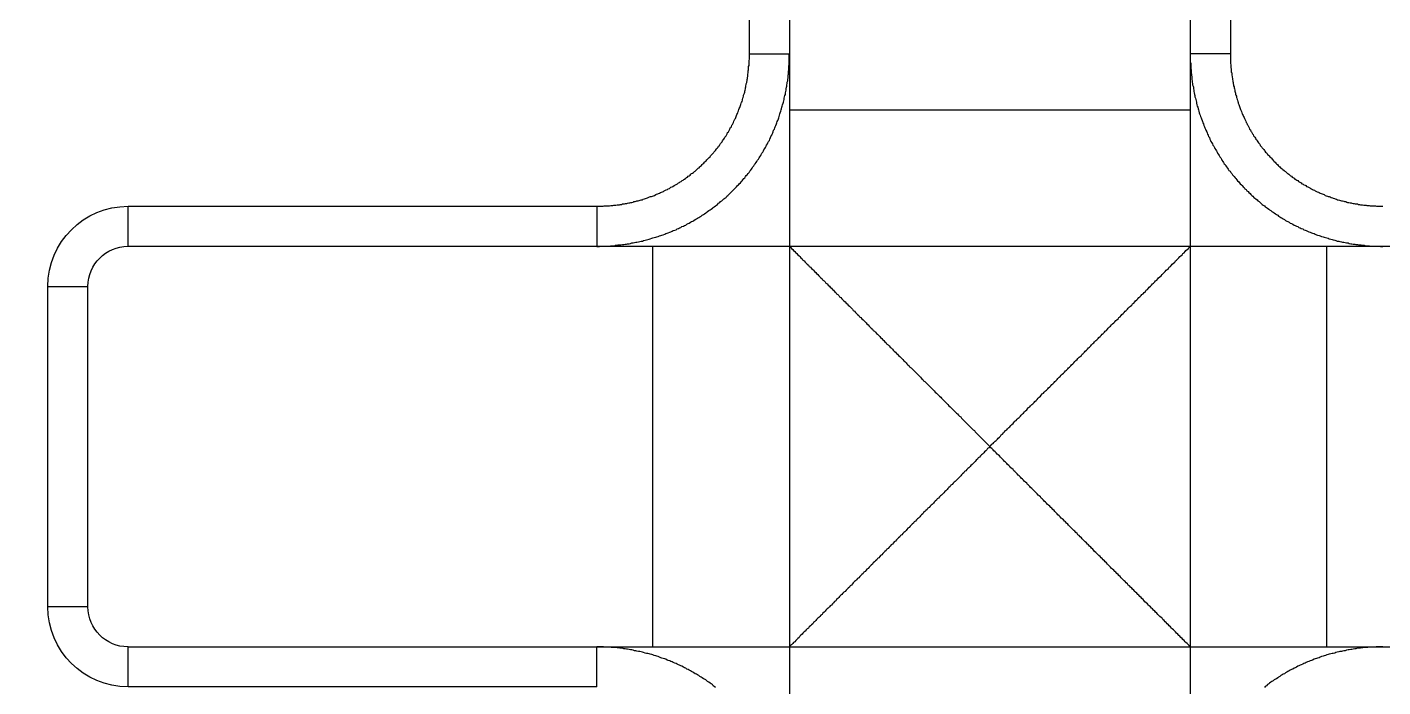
# Model space of a CAD drawing. Header units: millimetres. Extents: x 2213 to 82676, y 1050 to 28650.
# Drawn here: x 20311.667 to 20315.14, y 10448.72 to 10450.411 of the extents above; entities that cross this region are included whole.
import ezdxf

# ---------------------------------------------------------------- set-up
doc = ezdxf.new("R2010")
doc.units = ezdxf.units.MM
doc.header["$LTSCALE"] = 200
doc.linetypes.add('DASHED', pattern=[0.75, 0.5, -0.25])
doc.layers.add('A-FIX', color=5, linetype='Continuous')

# ---------------------------------------------------------------- blocks, each defined once
blk = doc.blocks.new('A$C657279D5')
at = {"linetype": 'DASHED'}
for p, q in [((-115.615975, 864.180531), (-115.615975, 862.980209)), ((-115.51332, 864.180531), (-115.51332, 859.766372)), ((-114.486771, 864.180531), (-114.486771, 859.766372)), ((-114.384116, 862.980209), (-114.384116, 864.180531)), ((-115.615975, 862.980209), (-115.51332, 862.980209)), ((-114.384116, 862.980209), (-114.486771, 862.980209)), ((-114.486771, 862.83658), (-115.51332, 862.83658)), ((-113.993288, 862.589381), (-113.993288, 862.486726)), ((-112.792966, 862.589381), (-113.993288, 862.589381)), ((-112.792966, 862.486726), (-112.792966, 862.589381)), ((-112.792966, 862.486726), (-117.207125, 862.486726)), ((-115.863174, 861.460177), (-115.863174, 862.486726)), ((-114.136917, 861.460177), (-114.136917, 862.486726)), ((-112.690311, 861.562832), (-112.690311, 862.384071)), ((-112.587656, 862.384071), (-112.690311, 862.384071)), ((-112.587656, 861.562832), (-112.587656, 862.384071)), ((-112.690311, 861.562832), (-112.587656, 861.562832)), ((-112.792966, 861.460177), (-117.207125, 861.460177)), ((-113.993288, 861.357522), (-113.993288, 861.460177)), ((-112.792966, 861.357522), (-112.792966, 861.460177)), ((-113.993288, 861.357522), (-112.792966, 861.357522))]:
    blk.add_line(p, q, dxfattribs=at)
for points in [[(-115.513307, 862.980292), (-115.513307, 862.976292), (-115.513307, 862.973292), (-115.513307, 862.970292), (-115.513307, 862.966292), (-115.513307, 862.963292), (-115.513307, 862.959292), (-115.514307, 862.956292), (-115.514307, 862.952292), (-115.514307, 862.949292), (-115.514307, 862.945292), (-115.514307, 862.942292), (-115.515307, 862.938292), (-115.515307, 862.935292), (-115.515307, 862.931292), (-115.516307, 862.928292), (-115.516307, 862.925292), (-115.517307, 862.921292), (-115.517307, 862.918292), (-115.517307, 862.914292), (-115.518307, 862.911292), (-115.518307, 862.907292), (-115.519307, 862.904292), (-115.519307, 862.900292), (-115.520307, 862.897292), (-115.521307, 862.894292), (-115.521307, 862.890292), (-115.522307, 862.887292), (-115.522307, 862.883292), (-115.523307, 862.880292), (-115.524307, 862.876292), (-115.525307, 862.873292), (-115.525307, 862.870292), (-115.526307, 862.866292), (-115.527307, 862.863292), (-115.528307, 862.859292), (-115.529307, 862.856292), (-115.529307, 862.853292), (-115.530307, 862.849292), (-115.531307, 862.846292), (-115.532307, 862.843292), (-115.533307, 862.839292), (-115.534307, 862.836292), (-115.535307, 862.833292), (-115.536307, 862.829292), (-115.537307, 862.826292), (-115.538307, 862.823292), (-115.539307, 862.819292), (-115.541307, 862.816292), (-115.542307, 862.813292), (-115.543307, 862.809292), (-115.544307, 862.806292), (-115.545307, 862.803292), (-115.547307, 862.800292), (-115.548307, 862.796292), (-115.549307, 862.793292), (-115.550307, 862.790292), (-115.552307, 862.787292), (-115.553307, 862.784292), (-115.555307, 862.780292), (-115.556307, 862.777292), (-115.557307, 862.774292), (-115.559307, 862.771292), (-115.560307, 862.768292), (-115.562307, 862.765292), (-115.563307, 862.761292), (-115.565307, 862.758292), (-115.566307, 862.755292), (-115.568307, 862.752292), (-115.570307, 862.749292), (-115.571307, 862.746292), (-115.573307, 862.743292), (-115.575307, 862.740292), (-115.576307, 862.737292), (-115.578307, 862.734292), (-115.580307, 862.731292), (-115.582307, 862.728292), (-115.583307, 862.725292), (-115.585307, 862.722292), (-115.587307, 862.719292), (-115.589307, 862.716292), (-115.591307, 862.713292), (-115.593307, 862.710292), (-115.594307, 862.707292), (-115.596307, 862.704292), (-115.598307, 862.701292), (-115.600307, 862.698292), (-115.602307, 862.696292), (-115.604307, 862.693292), (-115.606307, 862.690292), (-115.608307, 862.687292), (-115.610307, 862.684292), (-115.612307, 862.681292), (-115.615307, 862.679292), (-115.617307, 862.676292), (-115.619307, 862.673292), (-115.621307, 862.670292), (-115.623307, 862.668292), (-115.625307, 862.665292), (-115.628307, 862.662292), (-115.630307, 862.660292), (-115.632307, 862.657292), (-115.634307, 862.654292), (-115.637307, 862.652292), (-115.639307, 862.649292), (-115.641307, 862.647292), (-115.644307, 862.644292), (-115.646307, 862.642292), (-115.648307, 862.639292), (-115.651307, 862.637292), (-115.653307, 862.634292), (-115.656307, 862.632292), (-115.658307, 862.629292), (-115.661307, 862.627292), (-115.663307, 862.624292), (-115.666307, 862.622292), (-115.668307, 862.619292), (-115.671307, 862.617292), (-115.673307, 862.615292), (-115.676307, 862.612292), (-115.678307, 862.610292), (-115.681307, 862.608292), (-115.684307, 862.606292), (-115.686307, 862.603292), (-115.689307, 862.601292), (-115.692307, 862.599292), (-115.694307, 862.597292), (-115.697307, 862.594292), (-115.700307, 862.592292), (-115.703307, 862.590292), (-115.705307, 862.588292), (-115.708307, 862.586292), (-115.711307, 862.584292), (-115.714307, 862.582292), (-115.716307, 862.580292), (-115.719307, 862.578292), (-115.722307, 862.576292), (-115.725307, 862.574292), (-115.728307, 862.572292), (-115.731307, 862.570292), (-115.734307, 862.568292), (-115.737307, 862.566292), (-115.739307, 862.564292), (-115.742307, 862.562292), (-115.745307, 862.560292), (-115.748307, 862.559292), (-115.751307, 862.557292), (-115.754307, 862.555292), (-115.757307, 862.553292), (-115.760307, 862.551292), (-115.763307, 862.550292), (-115.766307, 862.548292), (-115.769307, 862.546292), (-115.772307, 862.545292), (-115.776307, 862.543292), (-115.779307, 862.541292), (-115.782307, 862.540292), (-115.785307, 862.538292), (-115.788307, 862.537292), (-115.791307, 862.535292), (-115.794307, 862.534292), (-115.797307, 862.532292), (-115.801307, 862.531292), (-115.804307, 862.529292), (-115.807307, 862.528292), (-115.810307, 862.527292), (-115.813307, 862.525292), (-115.817307, 862.524292), (-115.820307, 862.523292), (-115.823307, 862.521292), (-115.826307, 862.520292), (-115.830307, 862.519292), (-115.833307, 862.518292), (-115.836307, 862.516292), (-115.839307, 862.515292), (-115.843307, 862.514292), (-115.846307, 862.513292), (-115.849307, 862.512292), (-115.853307, 862.511292), (-115.856307, 862.510292), (-115.859307, 862.509292), (-115.863307, 862.508292), (-115.866307, 862.507292), (-115.869307, 862.506292), (-115.873307, 862.505292), (-115.876307, 862.504292), (-115.879307, 862.503292), (-115.883307, 862.502292), (-115.886307, 862.501292), (-115.889307, 862.500292), (-115.893307, 862.500292), (-115.896307, 862.499292), (-115.900307, 862.498292), (-115.903307, 862.497292), (-115.906307, 862.497292), (-115.910307, 862.496292), (-115.913307, 862.495292), (-115.917307, 862.495292), (-115.920307, 862.494292), (-115.924307, 862.493292), (-115.927307, 862.493292), (-115.930307, 862.492292), (-115.934307, 862.492292), (-115.937307, 862.491292), (-115.941307, 862.491292), (-115.944307, 862.490292), (-115.948307, 862.490292), (-115.951307, 862.490292), (-115.955307, 862.489292), (-115.958307, 862.489292), (-115.962307, 862.488292), (-115.965307, 862.488292), (-115.968307, 862.488292), (-115.972307, 862.488292), (-115.975307, 862.487292), (-115.979307, 862.487292), (-115.982307, 862.487292), (-115.986307, 862.487292), (-115.989307, 862.487292), (-115.993307, 862.487292), (-115.996307, 862.487292), (-116.000307, 862.486292), (-116.003307, 862.486292), (-116.006307, 862.486292)], [(-115.616307, 862.980292), (-115.616307, 862.977292), (-115.616307, 862.974292), (-115.616307, 862.972292), (-115.616307, 862.969292), (-115.616307, 862.966292), (-115.616307, 862.963292), (-115.616307, 862.961292), (-115.616307, 862.958292), (-115.616307, 862.955292), (-115.617307, 862.952292), (-115.617307, 862.950292), (-115.617307, 862.947292), (-115.617307, 862.944292), (-115.618307, 862.942292), (-115.618307, 862.939292), (-115.618307, 862.936292), (-115.618307, 862.933292), (-115.619307, 862.931292), (-115.619307, 862.928292), (-115.619307, 862.925292), (-115.620307, 862.922292), (-115.620307, 862.920292), (-115.621307, 862.917292), (-115.621307, 862.914292), (-115.622307, 862.911292), (-115.622307, 862.909292), (-115.623307, 862.906292), (-115.623307, 862.903292), (-115.624307, 862.901292), (-115.624307, 862.898292), (-115.625307, 862.895292), (-115.625307, 862.893292), (-115.626307, 862.890292), (-115.627307, 862.887292), (-115.627307, 862.884292), (-115.628307, 862.882292), (-115.629307, 862.879292), (-115.629307, 862.876292), (-115.630307, 862.874292), (-115.631307, 862.871292), (-115.631307, 862.868292), (-115.632307, 862.866292), (-115.633307, 862.863292), (-115.634307, 862.861292), (-115.635307, 862.858292), (-115.636307, 862.855292), (-115.636307, 862.853292), (-115.637307, 862.850292), (-115.638307, 862.847292), (-115.639307, 862.845292), (-115.640307, 862.842292), (-115.641307, 862.840292), (-115.642307, 862.837292), (-115.643307, 862.834292), (-115.644307, 862.832292), (-115.645307, 862.829292), (-115.646307, 862.827292), (-115.647307, 862.824292), (-115.648307, 862.822292), (-115.649307, 862.819292), (-115.651307, 862.817292), (-115.652307, 862.814292), (-115.653307, 862.812292), (-115.654307, 862.809292), (-115.655307, 862.807292), (-115.656307, 862.804292), (-115.658307, 862.802292), (-115.659307, 862.799292), (-115.660307, 862.797292), (-115.662307, 862.794292), (-115.663307, 862.792292), (-115.664307, 862.790292), (-115.665307, 862.787292), (-115.667307, 862.785292), (-115.668307, 862.782292), (-115.670307, 862.780292), (-115.671307, 862.778292), (-115.672307, 862.775292), (-115.674307, 862.773292), (-115.675307, 862.770292), (-115.677307, 862.768292), (-115.678307, 862.766292), (-115.680307, 862.764292), (-115.681307, 862.761292), (-115.683307, 862.759292), (-115.684307, 862.757292), (-115.686307, 862.754292), (-115.688307, 862.752292), (-115.689307, 862.750292), (-115.691307, 862.748292), (-115.692307, 862.745292), (-115.694307, 862.743292), (-115.696307, 862.741292), (-115.697307, 862.739292), (-115.699307, 862.737292), (-115.701307, 862.735292), (-115.703307, 862.732292), (-115.704307, 862.730292), (-115.706307, 862.728292), (-115.708307, 862.726292), (-115.710307, 862.724292), (-115.711307, 862.722292), (-115.713307, 862.720292), (-115.715307, 862.718292), (-115.717307, 862.716292), (-115.719307, 862.714292), (-115.721307, 862.712292), (-115.723307, 862.710292), (-115.724307, 862.708292), (-115.726307, 862.706292), (-115.728307, 862.704292), (-115.730307, 862.702292), (-115.732307, 862.700292), (-115.734307, 862.698292), (-115.736307, 862.696292), (-115.738307, 862.694292), (-115.740307, 862.692292), (-115.742307, 862.690292), (-115.744307, 862.688292), (-115.746307, 862.687292), (-115.748307, 862.685292), (-115.750307, 862.683292), (-115.753307, 862.681292), (-115.755307, 862.679292), (-115.757307, 862.678292), (-115.759307, 862.676292), (-115.761307, 862.674292), (-115.763307, 862.673292), (-115.765307, 862.671292), (-115.768307, 862.669292), (-115.770307, 862.667292), (-115.772307, 862.666292), (-115.774307, 862.664292), (-115.776307, 862.663292), (-115.779307, 862.661292), (-115.781307, 862.659292), (-115.783307, 862.658292), (-115.786307, 862.656292), (-115.788307, 862.655292), (-115.790307, 862.653292), (-115.792307, 862.652292), (-115.795307, 862.650292), (-115.797307, 862.649292), (-115.799307, 862.647292), (-115.802307, 862.646292), (-115.804307, 862.644292), (-115.807307, 862.643292), (-115.809307, 862.642292), (-115.811307, 862.640292), (-115.814307, 862.639292), (-115.816307, 862.638292), (-115.819307, 862.636292), (-115.821307, 862.635292), (-115.823307, 862.634292), (-115.826307, 862.632292), (-115.828307, 862.631292), (-115.831307, 862.630292), (-115.833307, 862.629292), (-115.836307, 862.627292), (-115.838307, 862.626292), (-115.841307, 862.625292), (-115.843307, 862.624292), (-115.846307, 862.623292), (-115.848307, 862.622292), (-115.851307, 862.621292), (-115.853307, 862.620292), (-115.856307, 862.619292), (-115.858307, 862.617292), (-115.861307, 862.616292), (-115.864307, 862.615292), (-115.866307, 862.614292), (-115.869307, 862.614292), (-115.871307, 862.613292), (-115.874307, 862.612292), (-115.877307, 862.611292), (-115.879307, 862.610292), (-115.882307, 862.609292), (-115.884307, 862.608292), (-115.887307, 862.607292), (-115.890307, 862.606292), (-115.892307, 862.606292), (-115.895307, 862.605292), (-115.898307, 862.604292), (-115.900307, 862.603292), (-115.903307, 862.603292), (-115.906307, 862.602292), (-115.908307, 862.601292), (-115.911307, 862.601292), (-115.914307, 862.600292), (-115.916307, 862.599292), (-115.919307, 862.599292), (-115.922307, 862.598292), (-115.925307, 862.598292), (-115.927307, 862.597292), (-115.930307, 862.596292), (-115.933307, 862.596292), (-115.935307, 862.595292), (-115.938307, 862.595292), (-115.941307, 862.595292), (-115.944307, 862.594292), (-115.946307, 862.594292), (-115.949307, 862.593292), (-115.952307, 862.593292), (-115.954307, 862.593292), (-115.957307, 862.592292), (-115.960307, 862.592292), (-115.963307, 862.592292), (-115.965307, 862.591292), (-115.968307, 862.591292), (-115.971307, 862.591292), (-115.974307, 862.590292), (-115.976307, 862.590292), (-115.979307, 862.590292), (-115.982307, 862.590292), (-115.985307, 862.590292), (-115.987307, 862.590292), (-115.990307, 862.589292), (-115.993307, 862.589292), (-115.996307, 862.589292), (-115.998307, 862.589292), (-116.001307, 862.589292), (-116.004307, 862.589292), (-116.006307, 862.589292)], [(-113.993307, 862.486292), (-113.996307, 862.486292), (-114.000307, 862.486292), (-114.003307, 862.487292), (-114.007307, 862.487292), (-114.010307, 862.487292), (-114.014307, 862.487292), (-114.017307, 862.487292), (-114.021307, 862.487292), (-114.024307, 862.487292), (-114.028307, 862.488292), (-114.031307, 862.488292), (-114.035307, 862.488292), (-114.038307, 862.488292), (-114.041307, 862.489292), (-114.045307, 862.489292), (-114.048307, 862.490292), (-114.052307, 862.490292), (-114.055307, 862.490292), (-114.059307, 862.491292), (-114.062307, 862.491292), (-114.066307, 862.492292), (-114.069307, 862.492292), (-114.072307, 862.493292), (-114.076307, 862.493292), (-114.079307, 862.494292), (-114.083307, 862.495292), (-114.086307, 862.495292), (-114.090307, 862.496292), (-114.093307, 862.497292), (-114.096307, 862.497292), (-114.100307, 862.498292), (-114.103307, 862.499292), (-114.107307, 862.500292), (-114.110307, 862.500292), (-114.113307, 862.501292), (-114.117307, 862.502292), (-114.120307, 862.503292), (-114.124307, 862.504292), (-114.127307, 862.505292), (-114.130307, 862.506292), (-114.134307, 862.507292), (-114.137307, 862.508292), (-114.140307, 862.509292), (-114.144307, 862.510292), (-114.147307, 862.511292), (-114.150307, 862.512292), (-114.154307, 862.513292), (-114.157307, 862.514292), (-114.160307, 862.515292), (-114.163307, 862.516292), (-114.167307, 862.518292), (-114.170307, 862.519292), (-114.173307, 862.520292), (-114.176307, 862.521292), (-114.180307, 862.523292), (-114.183307, 862.524292), (-114.186307, 862.525292), (-114.189307, 862.527292), (-114.193307, 862.528292), (-114.196307, 862.529292), (-114.199307, 862.531292), (-114.202307, 862.532292), (-114.205307, 862.534292), (-114.208307, 862.535292), (-114.211307, 862.537292), (-114.215307, 862.538292), (-114.218307, 862.540292), (-114.221307, 862.541292), (-114.224307, 862.543292), (-114.227307, 862.545292), (-114.230307, 862.546292), (-114.233307, 862.548292), (-114.236307, 862.550292), (-114.239307, 862.551292), (-114.242307, 862.553292), (-114.245307, 862.555292), (-114.248307, 862.557292), (-114.251307, 862.559292), (-114.254307, 862.560292), (-114.257307, 862.562292), (-114.260307, 862.564292), (-114.263307, 862.566292), (-114.266307, 862.568292), (-114.269307, 862.570292), (-114.272307, 862.572292), (-114.275307, 862.574292), (-114.277307, 862.576292), (-114.280307, 862.578292), (-114.283307, 862.580292), (-114.286307, 862.582292), (-114.289307, 862.584292), (-114.291307, 862.586292), (-114.294307, 862.588292), (-114.297307, 862.590292), (-114.300307, 862.592292), (-114.302307, 862.594292), (-114.305307, 862.597292), (-114.308307, 862.599292), (-114.310307, 862.601292), (-114.313307, 862.603292), (-114.316307, 862.606292), (-114.318307, 862.608292), (-114.321307, 862.610292), (-114.324307, 862.612292), (-114.326307, 862.615292), (-114.329307, 862.617292), (-114.331307, 862.619292), (-114.334307, 862.622292), (-114.336307, 862.624292), (-114.339307, 862.627292), (-114.341307, 862.629292), (-114.344307, 862.632292), (-114.346307, 862.634292), (-114.349307, 862.637292), (-114.351307, 862.639292), (-114.353307, 862.642292), (-114.356307, 862.644292), (-114.358307, 862.647292), (-114.361307, 862.649292), (-114.363307, 862.652292), (-114.365307, 862.654292), (-114.367307, 862.657292), (-114.370307, 862.660292), (-114.372307, 862.662292), (-114.374307, 862.665292), (-114.376307, 862.668292), (-114.378307, 862.670292), (-114.381307, 862.673292), (-114.383307, 862.676292), (-114.385307, 862.679292), (-114.387307, 862.681292), (-114.389307, 862.684292), (-114.391307, 862.687292), (-114.393307, 862.690292), (-114.395307, 862.693292), (-114.397307, 862.696292), (-114.399307, 862.698292), (-114.401307, 862.701292), (-114.403307, 862.704292), (-114.405307, 862.707292), (-114.407307, 862.710292), (-114.409307, 862.713292), (-114.411307, 862.716292), (-114.413307, 862.719292), (-114.414307, 862.722292), (-114.416307, 862.725292), (-114.418307, 862.728292), (-114.420307, 862.731292), (-114.421307, 862.734292), (-114.423307, 862.737292), (-114.425307, 862.740292), (-114.427307, 862.743292), (-114.428307, 862.746292), (-114.430307, 862.749292), (-114.431307, 862.752292), (-114.433307, 862.755292), (-114.435307, 862.758292), (-114.436307, 862.761292), (-114.438307, 862.765292), (-114.439307, 862.768292), (-114.441307, 862.771292), (-114.442307, 862.774292), (-114.444307, 862.777292), (-114.445307, 862.780292), (-114.446307, 862.784292), (-114.448307, 862.787292), (-114.449307, 862.790292), (-114.450307, 862.793292), (-114.452307, 862.796292), (-114.453307, 862.800292), (-114.454307, 862.803292), (-114.455307, 862.806292), (-114.457307, 862.809292), (-114.458307, 862.813292), (-114.459307, 862.816292), (-114.460307, 862.819292), (-114.461307, 862.823292), (-114.462307, 862.826292), (-114.463307, 862.829292), (-114.464307, 862.833292), (-114.465307, 862.836292), (-114.466307, 862.839292), (-114.467307, 862.843292), (-114.468307, 862.846292), (-114.469307, 862.849292), (-114.470307, 862.853292), (-114.471307, 862.856292), (-114.472307, 862.859292), (-114.473307, 862.863292), (-114.473307, 862.866292), (-114.474307, 862.870292), (-114.475307, 862.873292), (-114.476307, 862.876292), (-114.476307, 862.880292), (-114.477307, 862.883292), (-114.478307, 862.887292), (-114.478307, 862.890292), (-114.479307, 862.894292), (-114.480307, 862.897292), (-114.480307, 862.900292), (-114.481307, 862.904292), (-114.481307, 862.907292), (-114.482307, 862.911292), (-114.482307, 862.914292), (-114.483307, 862.918292), (-114.483307, 862.921292), (-114.483307, 862.925292), (-114.484307, 862.928292), (-114.484307, 862.931292), (-114.484307, 862.935292), (-114.485307, 862.938292), (-114.485307, 862.942292), (-114.485307, 862.945292), (-114.485307, 862.949292), (-114.486307, 862.952292), (-114.486307, 862.956292), (-114.486307, 862.959292), (-114.486307, 862.963292), (-114.486307, 862.966292), (-114.486307, 862.970292), (-114.486307, 862.973292), (-114.486307, 862.976292), (-114.486307, 862.980292)], [(-113.993307, 862.589292), (-113.996307, 862.589292), (-113.998307, 862.589292), (-114.001307, 862.589292), (-114.004307, 862.589292), (-114.007307, 862.589292), (-114.009307, 862.589292), (-114.012307, 862.590292), (-114.015307, 862.590292), (-114.018307, 862.590292), (-114.020307, 862.590292), (-114.023307, 862.590292), (-114.026307, 862.590292), (-114.029307, 862.591292), (-114.031307, 862.591292), (-114.034307, 862.591292), (-114.037307, 862.592292), (-114.040307, 862.592292), (-114.042307, 862.592292), (-114.045307, 862.593292), (-114.048307, 862.593292), (-114.051307, 862.593292), (-114.053307, 862.594292), (-114.056307, 862.594292), (-114.059307, 862.595292), (-114.061307, 862.595292), (-114.064307, 862.595292), (-114.067307, 862.596292), (-114.070307, 862.596292), (-114.072307, 862.597292), (-114.075307, 862.598292), (-114.078307, 862.598292), (-114.080307, 862.599292), (-114.083307, 862.599292), (-114.086307, 862.600292), (-114.088307, 862.601292), (-114.091307, 862.601292), (-114.094307, 862.602292), (-114.096307, 862.603292), (-114.099307, 862.603292), (-114.102307, 862.604292), (-114.104307, 862.605292), (-114.107307, 862.606292), (-114.110307, 862.606292), (-114.112307, 862.607292), (-114.115307, 862.608292), (-114.118307, 862.609292), (-114.120307, 862.610292), (-114.123307, 862.611292), (-114.125307, 862.612292), (-114.128307, 862.613292), (-114.131307, 862.614292), (-114.133307, 862.614292), (-114.136307, 862.615292), (-114.138307, 862.616292), (-114.141307, 862.617292), (-114.144307, 862.619292), (-114.146307, 862.620292), (-114.149307, 862.621292), (-114.151307, 862.622292), (-114.154307, 862.623292), (-114.156307, 862.624292), (-114.159307, 862.625292), (-114.161307, 862.626292), (-114.164307, 862.627292), (-114.166307, 862.629292), (-114.169307, 862.630292), (-114.171307, 862.631292), (-114.174307, 862.632292), (-114.176307, 862.634292), (-114.179307, 862.635292), (-114.181307, 862.636292), (-114.183307, 862.638292), (-114.186307, 862.639292), (-114.188307, 862.640292), (-114.191307, 862.642292), (-114.193307, 862.643292), (-114.195307, 862.644292), (-114.198307, 862.646292), (-114.200307, 862.647292), (-114.202307, 862.649292), (-114.205307, 862.650292), (-114.207307, 862.652292), (-114.209307, 862.653292), (-114.212307, 862.655292), (-114.214307, 862.656292), (-114.216307, 862.658292), (-114.218307, 862.659292), (-114.221307, 862.661292), (-114.223307, 862.663292), (-114.225307, 862.664292), (-114.227307, 862.666292), (-114.230307, 862.667292), (-114.232307, 862.669292), (-114.234307, 862.671292), (-114.236307, 862.673292), (-114.238307, 862.674292), (-114.241307, 862.676292), (-114.243307, 862.678292), (-114.245307, 862.679292), (-114.247307, 862.681292), (-114.249307, 862.683292), (-114.251307, 862.685292), (-114.253307, 862.687292), (-114.255307, 862.688292), (-114.257307, 862.690292), (-114.259307, 862.692292), (-114.261307, 862.694292), (-114.263307, 862.696292), (-114.265307, 862.698292), (-114.267307, 862.700292), (-114.269307, 862.702292), (-114.271307, 862.704292), (-114.273307, 862.706292), (-114.275307, 862.708292), (-114.277307, 862.710292), (-114.279307, 862.712292), (-114.281307, 862.714292), (-114.283307, 862.716292), (-114.284307, 862.718292), (-114.286307, 862.720292), (-114.288307, 862.722292), (-114.290307, 862.724292), (-114.292307, 862.726292), (-114.293307, 862.728292), (-114.295307, 862.730292), (-114.297307, 862.732292), (-114.299307, 862.735292), (-114.300307, 862.737292), (-114.302307, 862.739292), (-114.304307, 862.741292), (-114.305307, 862.743292), (-114.307307, 862.745292), (-114.309307, 862.748292), (-114.310307, 862.750292), (-114.312307, 862.752292), (-114.314307, 862.754292), (-114.315307, 862.757292), (-114.317307, 862.759292), (-114.318307, 862.761292), (-114.320307, 862.764292), (-114.321307, 862.766292), (-114.323307, 862.768292), (-114.324307, 862.770292), (-114.326307, 862.773292), (-114.327307, 862.775292), (-114.328307, 862.778292), (-114.330307, 862.780292), (-114.331307, 862.782292), (-114.333307, 862.785292), (-114.334307, 862.787292), (-114.335307, 862.790292), (-114.337307, 862.792292), (-114.338307, 862.794292), (-114.339307, 862.797292), (-114.341307, 862.799292), (-114.342307, 862.802292), (-114.343307, 862.804292), (-114.344307, 862.807292), (-114.345307, 862.809292), (-114.347307, 862.812292), (-114.348307, 862.814292), (-114.349307, 862.817292), (-114.350307, 862.819292), (-114.351307, 862.822292), (-114.352307, 862.824292), (-114.353307, 862.827292), (-114.354307, 862.829292), (-114.355307, 862.832292), (-114.356307, 862.834292), (-114.357307, 862.837292), (-114.358307, 862.840292), (-114.359307, 862.842292), (-114.360307, 862.845292), (-114.361307, 862.847292), (-114.362307, 862.850292), (-114.363307, 862.853292), (-114.364307, 862.855292), (-114.365307, 862.858292), (-114.366307, 862.861292), (-114.366307, 862.863292), (-114.367307, 862.866292), (-114.368307, 862.868292), (-114.369307, 862.871292), (-114.369307, 862.874292), (-114.370307, 862.876292), (-114.371307, 862.879292), (-114.372307, 862.882292), (-114.372307, 862.884292), (-114.373307, 862.887292), (-114.374307, 862.890292), (-114.374307, 862.893292), (-114.375307, 862.895292), (-114.375307, 862.898292), (-114.376307, 862.901292), (-114.376307, 862.903292), (-114.377307, 862.906292), (-114.377307, 862.909292), (-114.378307, 862.911292), (-114.378307, 862.914292), (-114.379307, 862.917292), (-114.379307, 862.920292), (-114.380307, 862.922292), (-114.380307, 862.925292), (-114.380307, 862.928292), (-114.381307, 862.931292), (-114.381307, 862.933292), (-114.381307, 862.936292), (-114.382307, 862.939292), (-114.382307, 862.942292), (-114.382307, 862.944292), (-114.382307, 862.947292), (-114.383307, 862.950292), (-114.383307, 862.952292), (-114.383307, 862.955292), (-114.383307, 862.958292), (-114.383307, 862.961292), (-114.383307, 862.963292), (-114.384307, 862.966292), (-114.384307, 862.969292), (-114.384307, 862.972292), (-114.384307, 862.974292), (-114.384307, 862.977292), (-114.384307, 862.980292)], [(-115.000307, 861.973292), (-115.002307, 861.976292), (-115.005307, 861.979292), (-115.008307, 861.981292), (-115.010307, 861.984292), (-115.013307, 861.987292), (-115.016307, 861.989292), (-115.019307, 861.992292), (-115.021307, 861.995292), (-115.024307, 861.997292), (-115.027307, 862.000292), (-115.029307, 862.003292), (-115.032307, 862.005292), (-115.035307, 862.008292), (-115.037307, 862.011292), (-115.040307, 862.014292), (-115.043307, 862.016292), (-115.045307, 862.019292), (-115.048307, 862.022292), (-115.051307, 862.024292), (-115.053307, 862.027292), (-115.056307, 862.030292), (-115.059307, 862.032292), (-115.061307, 862.035292), (-115.064307, 862.038292), (-115.067307, 862.040292), (-115.070307, 862.043292), (-115.072307, 862.046292), (-115.075307, 862.048292), (-115.078307, 862.051292), (-115.080307, 862.054292), (-115.083307, 862.057292), (-115.086307, 862.059292), (-115.088307, 862.062292), (-115.091307, 862.065292), (-115.094307, 862.067292), (-115.096307, 862.070292), (-115.099307, 862.073292), (-115.102307, 862.075292), (-115.104307, 862.078292), (-115.107307, 862.081292), (-115.110307, 862.083292), (-115.113307, 862.086292), (-115.115307, 862.089292), (-115.118307, 862.091292), (-115.121307, 862.094292), (-115.123307, 862.097292), (-115.126307, 862.100292), (-115.129307, 862.102292), (-115.131307, 862.105292), (-115.134307, 862.108292), (-115.137307, 862.110292), (-115.139307, 862.113292), (-115.142307, 862.116292), (-115.145307, 862.118292), (-115.148307, 862.121292), (-115.150307, 862.124292), (-115.153307, 862.126292), (-115.156307, 862.129292), (-115.158307, 862.132292), (-115.161307, 862.134292), (-115.164307, 862.137292), (-115.166307, 862.140292), (-115.169307, 862.142292), (-115.172307, 862.145292), (-115.174307, 862.148292), (-115.177307, 862.151292), (-115.180307, 862.153292), (-115.182307, 862.156292), (-115.185307, 862.159292), (-115.188307, 862.161292), (-115.191307, 862.164292), (-115.193307, 862.167292), (-115.196307, 862.169292), (-115.199307, 862.172292), (-115.201307, 862.175292), (-115.204307, 862.177292), (-115.207307, 862.180292), (-115.209307, 862.183292), (-115.212307, 862.185292), (-115.215307, 862.188292), (-115.217307, 862.191292), (-115.220307, 862.194292), (-115.223307, 862.196292), (-115.225307, 862.199292), (-115.228307, 862.202292), (-115.231307, 862.204292), (-115.234307, 862.207292), (-115.236307, 862.210292), (-115.239307, 862.212292), (-115.242307, 862.215292), (-115.244307, 862.218292), (-115.247307, 862.220292), (-115.250307, 862.223292), (-115.252307, 862.226292), (-115.255307, 862.228292), (-115.258307, 862.231292), (-115.260307, 862.234292), (-115.263307, 862.237292), (-115.266307, 862.239292), (-115.268307, 862.242292), (-115.271307, 862.245292), (-115.274307, 862.247292), (-115.277307, 862.250292), (-115.279307, 862.253292), (-115.282307, 862.255292), (-115.285307, 862.258292), (-115.287307, 862.261292), (-115.290307, 862.263292), (-115.293307, 862.266292), (-115.295307, 862.269292), (-115.298307, 862.271292), (-115.301307, 862.274292), (-115.303307, 862.277292), (-115.306307, 862.280292), (-115.309307, 862.282292), (-115.311307, 862.285292), (-115.314307, 862.288292), (-115.317307, 862.290292), (-115.320307, 862.293292), (-115.322307, 862.296292), (-115.325307, 862.298292), (-115.328307, 862.301292), (-115.330307, 862.304292), (-115.333307, 862.306292), (-115.336307, 862.309292), (-115.338307, 862.312292), (-115.341307, 862.314292), (-115.344307, 862.317292), (-115.346307, 862.320292), (-115.349307, 862.322292), (-115.352307, 862.325292), (-115.354307, 862.328292), (-115.357307, 862.331292), (-115.360307, 862.333292), (-115.363307, 862.336292), (-115.365307, 862.339292), (-115.368307, 862.341292), (-115.371307, 862.344292), (-115.373307, 862.347292), (-115.376307, 862.349292), (-115.379307, 862.352292), (-115.381307, 862.355292), (-115.384307, 862.357292), (-115.387307, 862.360292), (-115.389307, 862.363292), (-115.392307, 862.365292), (-115.395307, 862.368292), (-115.398307, 862.371292), (-115.400307, 862.374292), (-115.403307, 862.376292), (-115.406307, 862.379292), (-115.408307, 862.382292), (-115.411307, 862.384292), (-115.414307, 862.387292), (-115.416307, 862.390292), (-115.419307, 862.392292), (-115.422307, 862.395292), (-115.424307, 862.398292), (-115.427307, 862.400292), (-115.430307, 862.403292), (-115.432307, 862.406292), (-115.435307, 862.408292), (-115.438307, 862.411292), (-115.441307, 862.414292), (-115.443307, 862.416292), (-115.446307, 862.419292), (-115.449307, 862.422292), (-115.451307, 862.425292), (-115.454307, 862.427292), (-115.457307, 862.430292), (-115.459307, 862.433292), (-115.462307, 862.435292), (-115.465307, 862.438292), (-115.467307, 862.441292), (-115.470307, 862.443292), (-115.473307, 862.446292), (-115.475307, 862.449292), (-115.478307, 862.451292), (-115.481307, 862.454292), (-115.484307, 862.457292), (-115.486307, 862.460292), (-115.489307, 862.462292), (-115.492307, 862.465292), (-115.494307, 862.468292), (-115.497307, 862.470292), (-115.500307, 862.473292), (-115.502307, 862.476292), (-115.505307, 862.478292), (-115.508307, 862.481292), (-115.510307, 862.484292), (-115.513307, 862.486292)], [(-114.486307, 862.486292), (-114.489307, 862.484292), (-114.492307, 862.481292), (-114.495307, 862.478292), (-114.497307, 862.476292), (-114.500307, 862.473292), (-114.503307, 862.470292), (-114.505307, 862.468292), (-114.508307, 862.465292), (-114.511307, 862.462292), (-114.513307, 862.460292), (-114.516307, 862.457292), (-114.519307, 862.454292), (-114.521307, 862.451292), (-114.524307, 862.449292), (-114.527307, 862.446292), (-114.529307, 862.443292), (-114.532307, 862.441292), (-114.535307, 862.438292), (-114.537307, 862.435292), (-114.540307, 862.433292), (-114.543307, 862.430292), (-114.546307, 862.427292), (-114.548307, 862.425292), (-114.551307, 862.422292), (-114.554307, 862.419292), (-114.556307, 862.417292), (-114.559307, 862.414292), (-114.562307, 862.411292), (-114.564307, 862.408292), (-114.567307, 862.406292), (-114.570307, 862.403292), (-114.572307, 862.400292), (-114.575307, 862.398292), (-114.578307, 862.395292), (-114.580307, 862.392292), (-114.583307, 862.390292), (-114.586307, 862.387292), (-114.589307, 862.384292), (-114.591307, 862.382292), (-114.594307, 862.379292), (-114.597307, 862.376292), (-114.599307, 862.374292), (-114.602307, 862.371292), (-114.605307, 862.368292), (-114.607307, 862.365292), (-114.610307, 862.363292), (-114.613307, 862.360292), (-114.615307, 862.357292), (-114.618307, 862.355292), (-114.621307, 862.352292), (-114.623307, 862.349292), (-114.626307, 862.347292), (-114.629307, 862.344292), (-114.632307, 862.341292), (-114.634307, 862.339292), (-114.637307, 862.336292), (-114.640307, 862.333292), (-114.642307, 862.331292), (-114.645307, 862.328292), (-114.648307, 862.325292), (-114.650307, 862.322292), (-114.653307, 862.320292), (-114.656307, 862.317292), (-114.658307, 862.314292), (-114.661307, 862.312292), (-114.664307, 862.309292), (-114.666307, 862.306292), (-114.669307, 862.304292), (-114.672307, 862.301292), (-114.675307, 862.298292), (-114.677307, 862.296292), (-114.680307, 862.293292), (-114.683307, 862.290292), (-114.685307, 862.288292), (-114.688307, 862.285292), (-114.691307, 862.282292), (-114.693307, 862.279292), (-114.696307, 862.277292), (-114.699307, 862.274292), (-114.701307, 862.271292), (-114.704307, 862.269292), (-114.707307, 862.266292), (-114.709307, 862.263292), (-114.712307, 862.261292), (-114.715307, 862.258292), (-114.718307, 862.255292), (-114.720307, 862.253292), (-114.723307, 862.250292), (-114.726307, 862.247292), (-114.728307, 862.245292), (-114.731307, 862.242292), (-114.734307, 862.239292), (-114.736307, 862.236292), (-114.739307, 862.234292), (-114.742307, 862.231292), (-114.744307, 862.228292), (-114.747307, 862.226292), (-114.750307, 862.223292), (-114.752307, 862.220292), (-114.755307, 862.218292), (-114.758307, 862.215292), (-114.761307, 862.212292), (-114.763307, 862.210292), (-114.766307, 862.207292), (-114.769307, 862.204292), (-114.771307, 862.202292), (-114.774307, 862.199292), (-114.777307, 862.196292), (-114.779307, 862.193292), (-114.782307, 862.191292), (-114.785307, 862.188292), (-114.787307, 862.185292), (-114.790307, 862.183292), (-114.793307, 862.180292), (-114.795307, 862.177292), (-114.798307, 862.175292), (-114.801307, 862.172292), (-114.804307, 862.169292), (-114.806307, 862.167292), (-114.809307, 862.164292), (-114.812307, 862.161292), (-114.814307, 862.159292), (-114.817307, 862.156292), (-114.820307, 862.153292), (-114.822307, 862.151292), (-114.825307, 862.148292), (-114.828307, 862.145292), (-114.830307, 862.142292), (-114.833307, 862.140292), (-114.836307, 862.137292), (-114.839307, 862.134292), (-114.841307, 862.132292), (-114.844307, 862.129292), (-114.847307, 862.126292), (-114.849307, 862.124292), (-114.852307, 862.121292), (-114.855307, 862.118292), (-114.857307, 862.116292), (-114.860307, 862.113292), (-114.863307, 862.110292), (-114.865307, 862.108292), (-114.868307, 862.105292), (-114.871307, 862.102292), (-114.874307, 862.100292), (-114.876307, 862.097292), (-114.879307, 862.094292), (-114.882307, 862.091292), (-114.884307, 862.089292), (-114.887307, 862.086292), (-114.890307, 862.083292), (-114.892307, 862.081292), (-114.895307, 862.078292), (-114.898307, 862.075292), (-114.900307, 862.073292), (-114.903307, 862.070292), (-114.906307, 862.067292), (-114.908307, 862.065292), (-114.911307, 862.062292), (-114.914307, 862.059292), (-114.917307, 862.057292), (-114.919307, 862.054292), (-114.922307, 862.051292), (-114.925307, 862.049292), (-114.927307, 862.046292), (-114.930307, 862.043292), (-114.933307, 862.040292), (-114.935307, 862.038292), (-114.938307, 862.035292), (-114.941307, 862.032292), (-114.943307, 862.030292), (-114.946307, 862.027292), (-114.949307, 862.024292), (-114.951307, 862.022292), (-114.954307, 862.019292), (-114.957307, 862.016292), (-114.960307, 862.014292), (-114.962307, 862.011292), (-114.965307, 862.008292), (-114.968307, 862.005292), (-114.970307, 862.003292), (-114.973307, 862.000292), (-114.976307, 861.997292), (-114.978307, 861.995292), (-114.981307, 861.992292), (-114.984307, 861.989292), (-114.986307, 861.987292), (-114.989307, 861.984292), (-114.992307, 861.981292), (-114.994307, 861.979292), (-114.997307, 861.976292), (-115.000307, 861.973292)], [(-115.513307, 861.460292), (-115.510307, 861.463292), (-115.508307, 861.465292), (-115.505307, 861.468292), (-115.502307, 861.471292), (-115.500307, 861.473292), (-115.497307, 861.476292), (-115.494307, 861.479292), (-115.492307, 861.481292), (-115.489307, 861.484292), (-115.486307, 861.487292), (-115.484307, 861.489292), (-115.481307, 861.492292), (-115.478307, 861.495292), (-115.475307, 861.498292), (-115.473307, 861.500292), (-115.470307, 861.503292), (-115.467307, 861.506292), (-115.465307, 861.508292), (-115.462307, 861.511292), (-115.459307, 861.514292), (-115.457307, 861.516292), (-115.454307, 861.519292), (-115.451307, 861.522292), (-115.449307, 861.524292), (-115.446307, 861.527292), (-115.443307, 861.530292), (-115.441307, 861.533292), (-115.438307, 861.535292), (-115.435307, 861.538292), (-115.432307, 861.541292), (-115.430307, 861.543292), (-115.427307, 861.546292), (-115.424307, 861.549292), (-115.422307, 861.551292), (-115.419307, 861.554292), (-115.416307, 861.557292), (-115.414307, 861.559292), (-115.411307, 861.562292), (-115.408307, 861.565292), (-115.406307, 861.567292), (-115.403307, 861.570292), (-115.400307, 861.573292), (-115.397307, 861.575292), (-115.395307, 861.578292), (-115.392307, 861.581292), (-115.389307, 861.584292), (-115.387307, 861.586292), (-115.384307, 861.589292), (-115.381307, 861.592292), (-115.379307, 861.594292), (-115.376307, 861.597292), (-115.373307, 861.600292), (-115.371307, 861.602292), (-115.368307, 861.605292), (-115.365307, 861.608292), (-115.363307, 861.610292), (-115.360307, 861.613292), (-115.357307, 861.616292), (-115.354307, 861.618292), (-115.352307, 861.621292), (-115.349307, 861.624292), (-115.346307, 861.627292), (-115.344307, 861.629292), (-115.341307, 861.632292), (-115.338307, 861.635292), (-115.336307, 861.637292), (-115.333307, 861.640292), (-115.330307, 861.643292), (-115.328307, 861.645292), (-115.325307, 861.648292), (-115.322307, 861.651292), (-115.320307, 861.653292), (-115.317307, 861.656292), (-115.314307, 861.659292), (-115.311307, 861.661292), (-115.309307, 861.664292), (-115.306307, 861.667292), (-115.303307, 861.670292), (-115.301307, 861.672292), (-115.298307, 861.675292), (-115.295307, 861.678292), (-115.293307, 861.680292), (-115.290307, 861.683292), (-115.287307, 861.686292), (-115.285307, 861.688292), (-115.282307, 861.691292), (-115.279307, 861.694292), (-115.277307, 861.696292), (-115.274307, 861.699292), (-115.271307, 861.702292), (-115.268307, 861.704292), (-115.266307, 861.707292), (-115.263307, 861.710292), (-115.260307, 861.713292), (-115.258307, 861.715292), (-115.255307, 861.718292), (-115.252307, 861.721292), (-115.250307, 861.723292), (-115.247307, 861.726292), (-115.244307, 861.729292), (-115.242307, 861.731292), (-115.239307, 861.734292), (-115.236307, 861.737292), (-115.234307, 861.739292), (-115.231307, 861.742292), (-115.228307, 861.745292), (-115.225307, 861.747292), (-115.223307, 861.750292), (-115.220307, 861.753292), (-115.217307, 861.756292), (-115.215307, 861.758292), (-115.212307, 861.761292), (-115.209307, 861.764292), (-115.207307, 861.766292), (-115.204307, 861.769292), (-115.201307, 861.772292), (-115.199307, 861.774292), (-115.196307, 861.777292), (-115.193307, 861.780292), (-115.191307, 861.782292), (-115.188307, 861.785292), (-115.185307, 861.788292), (-115.182307, 861.790292), (-115.180307, 861.793292), (-115.177307, 861.796292), (-115.174307, 861.798292), (-115.172307, 861.801292), (-115.169307, 861.804292), (-115.166307, 861.807292), (-115.164307, 861.809292), (-115.161307, 861.812292), (-115.158307, 861.815292), (-115.156307, 861.817292), (-115.153307, 861.820292), (-115.150307, 861.823292), (-115.147307, 861.825292), (-115.145307, 861.828292), (-115.142307, 861.831292), (-115.139307, 861.833292), (-115.137307, 861.836292), (-115.134307, 861.839292), (-115.131307, 861.841292), (-115.129307, 861.844292), (-115.126307, 861.847292), (-115.123307, 861.849292), (-115.121307, 861.852292), (-115.118307, 861.855292), (-115.115307, 861.858292), (-115.113307, 861.860292), (-115.110307, 861.863292), (-115.107307, 861.866292), (-115.104307, 861.868292), (-115.102307, 861.871292), (-115.099307, 861.874292), (-115.096307, 861.876292), (-115.094307, 861.879292), (-115.091307, 861.882292), (-115.088307, 861.884292), (-115.086307, 861.887292), (-115.083307, 861.890292), (-115.080307, 861.892292), (-115.078307, 861.895292), (-115.075307, 861.898292), (-115.072307, 861.900292), (-115.070307, 861.903292), (-115.067307, 861.906292), (-115.064307, 861.909292), (-115.061307, 861.911292), (-115.059307, 861.914292), (-115.056307, 861.917292), (-115.053307, 861.919292), (-115.051307, 861.922292), (-115.048307, 861.925292), (-115.045307, 861.927292), (-115.043307, 861.930292), (-115.040307, 861.933292), (-115.037307, 861.935292), (-115.035307, 861.938292), (-115.032307, 861.941292), (-115.029307, 861.944292), (-115.027307, 861.946292), (-115.024307, 861.949292), (-115.021307, 861.952292), (-115.018307, 861.954292), (-115.016307, 861.957292), (-115.013307, 861.960292), (-115.010307, 861.962292), (-115.008307, 861.965292), (-115.005307, 861.968292), (-115.002307, 861.970292), (-115.000307, 861.973292)], [(-115.000307, 861.973292), (-114.997307, 861.970292), (-114.994307, 861.968292), (-114.992307, 861.965292), (-114.989307, 861.962292), (-114.986307, 861.960292), (-114.984307, 861.957292), (-114.981307, 861.954292), (-114.978307, 861.952292), (-114.976307, 861.949292), (-114.973307, 861.946292), (-114.970307, 861.944292), (-114.968307, 861.941292), (-114.965307, 861.938292), (-114.962307, 861.935292), (-114.960307, 861.933292), (-114.957307, 861.930292), (-114.954307, 861.927292), (-114.951307, 861.925292), (-114.949307, 861.922292), (-114.946307, 861.919292), (-114.943307, 861.917292), (-114.941307, 861.914292), (-114.938307, 861.911292), (-114.935307, 861.909292), (-114.933307, 861.906292), (-114.930307, 861.903292), (-114.927307, 861.901292), (-114.925307, 861.898292), (-114.922307, 861.895292), (-114.919307, 861.892292), (-114.917307, 861.890292), (-114.914307, 861.887292), (-114.911307, 861.884292), (-114.908307, 861.882292), (-114.906307, 861.879292), (-114.903307, 861.876292), (-114.900307, 861.874292), (-114.898307, 861.871292), (-114.895307, 861.868292), (-114.892307, 861.866292), (-114.890307, 861.863292), (-114.887307, 861.860292), (-114.884307, 861.858292), (-114.882307, 861.855292), (-114.879307, 861.852292), (-114.876307, 861.849292), (-114.873307, 861.847292), (-114.871307, 861.844292), (-114.868307, 861.841292), (-114.865307, 861.839292), (-114.863307, 861.836292), (-114.860307, 861.833292), (-114.857307, 861.831292), (-114.855307, 861.828292), (-114.852307, 861.825292), (-114.849307, 861.823292), (-114.847307, 861.820292), (-114.844307, 861.817292), (-114.841307, 861.815292), (-114.839307, 861.812292), (-114.836307, 861.809292), (-114.833307, 861.807292), (-114.830307, 861.804292), (-114.828307, 861.801292), (-114.825307, 861.798292), (-114.822307, 861.796292), (-114.820307, 861.793292), (-114.817307, 861.790292), (-114.814307, 861.788292), (-114.812307, 861.785292), (-114.809307, 861.782292), (-114.806307, 861.780292), (-114.804307, 861.777292), (-114.801307, 861.774292), (-114.798307, 861.772292), (-114.796307, 861.769292), (-114.793307, 861.766292), (-114.790307, 861.764292), (-114.787307, 861.761292), (-114.785307, 861.758292), (-114.782307, 861.755292), (-114.779307, 861.753292), (-114.777307, 861.750292), (-114.774307, 861.747292), (-114.771307, 861.745292), (-114.769307, 861.742292), (-114.766307, 861.739292), (-114.763307, 861.737292), (-114.761307, 861.734292), (-114.758307, 861.731292), (-114.755307, 861.729292), (-114.753307, 861.726292), (-114.750307, 861.723292), (-114.747307, 861.721292), (-114.744307, 861.718292), (-114.742307, 861.715292), (-114.739307, 861.712292), (-114.736307, 861.710292), (-114.734307, 861.707292), (-114.731307, 861.704292), (-114.728307, 861.702292), (-114.726307, 861.699292), (-114.723307, 861.696292), (-114.720307, 861.694292), (-114.718307, 861.691292), (-114.715307, 861.688292), (-114.712307, 861.686292), (-114.710307, 861.683292), (-114.707307, 861.680292), (-114.704307, 861.678292), (-114.701307, 861.675292), (-114.699307, 861.672292), (-114.696307, 861.669292), (-114.693307, 861.667292), (-114.691307, 861.664292), (-114.688307, 861.661292), (-114.685307, 861.659292), (-114.683307, 861.656292), (-114.680307, 861.653292), (-114.677307, 861.651292), (-114.675307, 861.648292), (-114.672307, 861.645292), (-114.669307, 861.643292), (-114.667307, 861.640292), (-114.664307, 861.637292), (-114.661307, 861.635292), (-114.658307, 861.632292), (-114.656307, 861.629292), (-114.653307, 861.627292), (-114.650307, 861.624292), (-114.648307, 861.621292), (-114.645307, 861.618292), (-114.642307, 861.616292), (-114.640307, 861.613292), (-114.637307, 861.610292), (-114.634307, 861.608292), (-114.632307, 861.605292), (-114.629307, 861.602292), (-114.626307, 861.600292), (-114.623307, 861.597292), (-114.621307, 861.594292), (-114.618307, 861.592292), (-114.615307, 861.589292), (-114.613307, 861.586292), (-114.610307, 861.584292), (-114.607307, 861.581292), (-114.605307, 861.578292), (-114.602307, 861.576292), (-114.599307, 861.573292), (-114.597307, 861.570292), (-114.594307, 861.567292), (-114.591307, 861.565292), (-114.589307, 861.562292), (-114.586307, 861.559292), (-114.583307, 861.557292), (-114.580307, 861.554292), (-114.578307, 861.551292), (-114.575307, 861.549292), (-114.572307, 861.546292), (-114.570307, 861.543292), (-114.567307, 861.541292), (-114.564307, 861.538292), (-114.562307, 861.535292), (-114.559307, 861.533292), (-114.556307, 861.530292), (-114.554307, 861.527292), (-114.551307, 861.524292), (-114.548307, 861.522292), (-114.546307, 861.519292), (-114.543307, 861.516292), (-114.540307, 861.514292), (-114.537307, 861.511292), (-114.535307, 861.508292), (-114.532307, 861.506292), (-114.529307, 861.503292), (-114.527307, 861.500292), (-114.524307, 861.498292), (-114.521307, 861.495292), (-114.519307, 861.492292), (-114.516307, 861.490292), (-114.513307, 861.487292), (-114.511307, 861.484292), (-114.508307, 861.481292), (-114.505307, 861.479292), (-114.503307, 861.476292), (-114.500307, 861.473292), (-114.497307, 861.471292), (-114.495307, 861.468292), (-114.492307, 861.465292), (-114.489307, 861.463292), (-114.486307, 861.460292)], [(-116.006307, 861.460292), (-116.003307, 861.460292), (-116.000307, 861.460292), (-115.996307, 861.460292), (-115.993307, 861.460292), (-115.989307, 861.460292), (-115.986307, 861.459292), (-115.982307, 861.459292), (-115.979307, 861.459292), (-115.975307, 861.459292), (-115.972307, 861.459292), (-115.968307, 861.458292), (-115.965307, 861.458292), (-115.962307, 861.458292), (-115.958307, 861.458292), (-115.955307, 861.457292), (-115.951307, 861.457292), (-115.948307, 861.456292), (-115.944307, 861.456292), (-115.941307, 861.456292), (-115.937307, 861.455292), (-115.934307, 861.455292), (-115.930307, 861.454292), (-115.927307, 861.453292), (-115.924307, 861.453292), (-115.920307, 861.452292), (-115.917307, 861.452292), (-115.913307, 861.451292), (-115.910307, 861.450292), (-115.906307, 861.450292), (-115.903307, 861.449292), (-115.900307, 861.448292), (-115.896307, 861.448292), (-115.893307, 861.447292), (-115.889307, 861.446292), (-115.886307, 861.445292), (-115.883307, 861.444292), (-115.879307, 861.443292), (-115.876307, 861.443292), (-115.873307, 861.442292), (-115.869307, 861.441292), (-115.866307, 861.440292), (-115.863307, 861.439292), (-115.859307, 861.438292), (-115.856307, 861.437292), (-115.853307, 861.436292), (-115.849307, 861.435292), (-115.846307, 861.433292), (-115.843307, 861.432292), (-115.839307, 861.431292), (-115.836307, 861.430292), (-115.833307, 861.429292), (-115.830307, 861.428292), (-115.826307, 861.426292), (-115.823307, 861.425292), (-115.820307, 861.424292), (-115.817307, 861.422292), (-115.813307, 861.421292), (-115.810307, 861.420292), (-115.807307, 861.418292), (-115.804307, 861.417292), (-115.801307, 861.415292), (-115.797307, 861.414292), (-115.794307, 861.413292), (-115.791307, 861.411292), (-115.788307, 861.410292), (-115.785307, 861.408292), (-115.782307, 861.406292), (-115.779307, 861.405292), (-115.776307, 861.403292), (-115.772307, 861.402292), (-115.769307, 861.400292), (-115.766307, 861.398292), (-115.763307, 861.397292), (-115.760307, 861.395292), (-115.757307, 861.393292), (-115.754307, 861.391292), (-115.751307, 861.390292), (-115.748307, 861.388292), (-115.745307, 861.386292), (-115.742307, 861.384292), (-115.739307, 861.382292), (-115.737307, 861.380292), (-115.734307, 861.378292), (-115.731307, 861.377292), (-115.728307, 861.375292), (-115.725307, 861.373292), (-115.722307, 861.371292), (-115.719307, 861.369292), (-115.716307, 861.367292), (-115.714307, 861.365292), (-115.711307, 861.363292), (-115.708307, 861.360292), (-115.705307, 861.358292), (-115.703307, 861.356292)], [(-114.297307, 861.356292), (-114.294307, 861.358292), (-114.291307, 861.360292), (-114.289307, 861.363292), (-114.286307, 861.365292), (-114.283307, 861.367292), (-114.280307, 861.369292), (-114.277307, 861.371292), (-114.275307, 861.373292), (-114.272307, 861.375292), (-114.269307, 861.377292), (-114.266307, 861.378292), (-114.263307, 861.380292), (-114.260307, 861.382292), (-114.257307, 861.384292), (-114.254307, 861.386292), (-114.251307, 861.388292), (-114.248307, 861.390292), (-114.245307, 861.391292), (-114.242307, 861.393292), (-114.239307, 861.395292), (-114.236307, 861.397292), (-114.233307, 861.398292), (-114.230307, 861.400292), (-114.227307, 861.402292), (-114.224307, 861.403292), (-114.221307, 861.405292), (-114.218307, 861.406292), (-114.215307, 861.408292), (-114.211307, 861.410292), (-114.208307, 861.411292), (-114.205307, 861.413292), (-114.202307, 861.414292), (-114.199307, 861.415292), (-114.196307, 861.417292), (-114.193307, 861.418292), (-114.189307, 861.420292), (-114.186307, 861.421292), (-114.183307, 861.422292), (-114.180307, 861.424292), (-114.176307, 861.425292), (-114.173307, 861.426292), (-114.170307, 861.428292), (-114.167307, 861.429292), (-114.163307, 861.430292), (-114.160307, 861.431292), (-114.157307, 861.432292), (-114.154307, 861.433292), (-114.150307, 861.435292), (-114.147307, 861.436292), (-114.144307, 861.437292), (-114.140307, 861.438292), (-114.137307, 861.439292), (-114.134307, 861.440292), (-114.130307, 861.441292), (-114.127307, 861.442292), (-114.124307, 861.443292), (-114.120307, 861.443292), (-114.117307, 861.444292), (-114.113307, 861.445292), (-114.110307, 861.446292), (-114.107307, 861.447292), (-114.103307, 861.448292), (-114.100307, 861.448292), (-114.096307, 861.449292), (-114.093307, 861.450292), (-114.090307, 861.450292), (-114.086307, 861.451292), (-114.083307, 861.452292), (-114.079307, 861.452292), (-114.076307, 861.453292), (-114.072307, 861.454292), (-114.069307, 861.454292), (-114.066307, 861.455292), (-114.062307, 861.455292), (-114.059307, 861.456292), (-114.055307, 861.456292), (-114.052307, 861.456292), (-114.048307, 861.457292), (-114.045307, 861.457292), (-114.041307, 861.458292), (-114.038307, 861.458292), (-114.035307, 861.458292), (-114.031307, 861.458292), (-114.028307, 861.459292), (-114.024307, 861.459292), (-114.021307, 861.459292), (-114.017307, 861.459292), (-114.014307, 861.459292), (-114.010307, 861.460292), (-114.007307, 861.460292), (-114.003307, 861.460292), (-114.000307, 861.460292), (-113.996307, 861.460292), (-113.993307, 861.460292)]]:
    blk.add_lwpolyline(points, dxfattribs=at)
for radius in [4.311504, 4.157522]:
    blk.add_circle((-115.000046, 861.973451), radius, dxfattribs=at)
for centre, radius, start, end in [((-112.792966, 862.384071), 0.20531, 0, 90), ((-112.792966, 862.384071), 0.102655, 0, 90), ((-112.792966, 861.562832), 0.102655, 270, 0), ((-112.792966, 861.562832), 0.20531, 270, 0)]:
    blk.add_arc(centre, radius, start, end, dxfattribs=at)

msp = doc.modelspace()

# ---------------------------------------------------------------- block references
at = {"layer": 'A-FIX', "xscale": -1}
msp.add_blockref('A$C657279D5', (20199.133, 9587.3625), dxfattribs=at)

doc.saveas('drawing.dxf')
